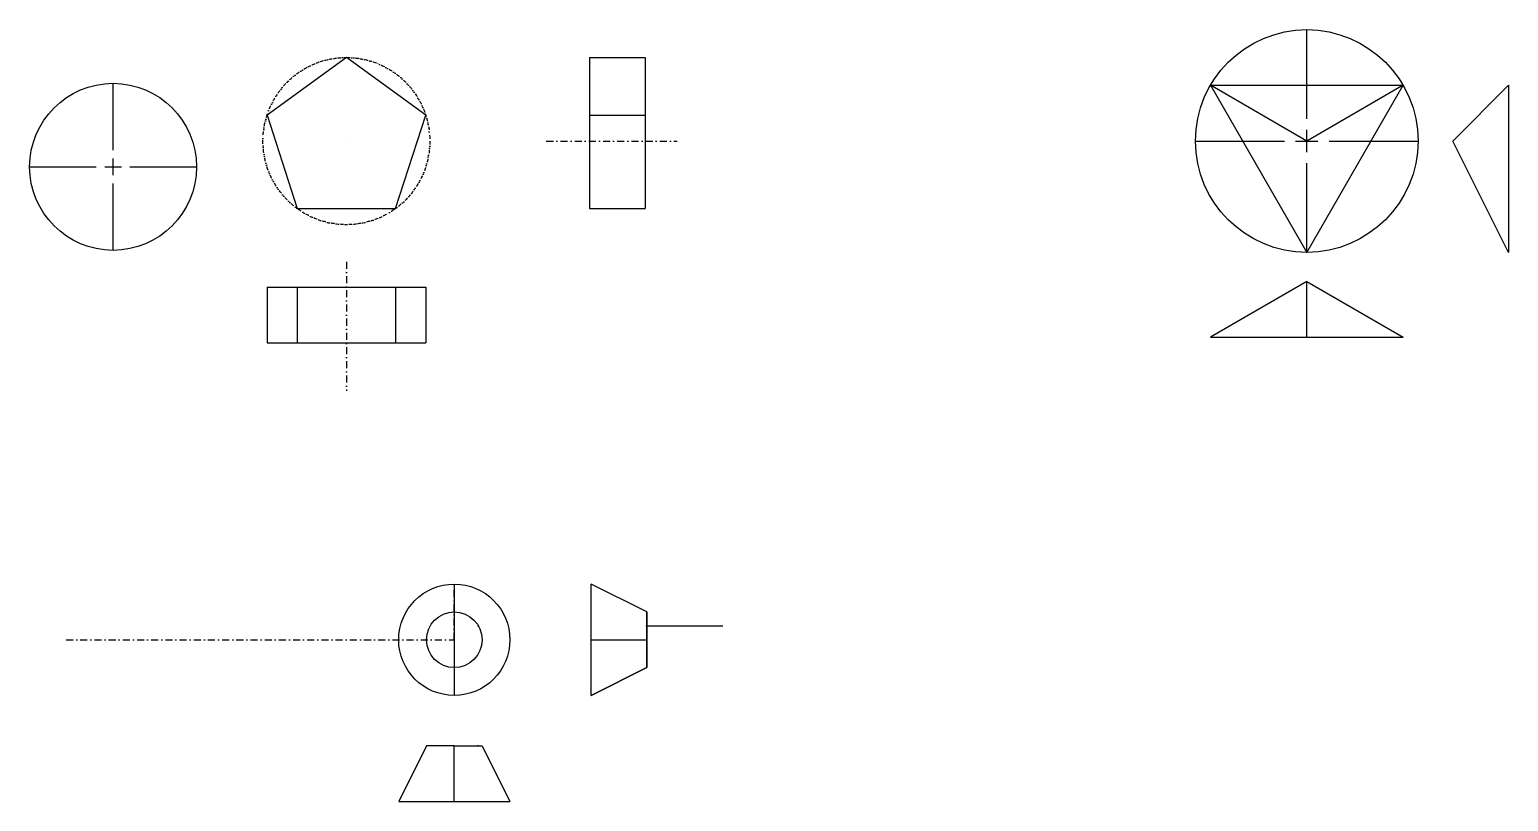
# Model space of a CAD drawing. Header units: millimetres. Extents: x 1088 to 3746, y -750 to 637.
import ezdxf

# ---------------------------------------------------------------- set-up
doc = ezdxf.new("R2010")
doc.units = ezdxf.units.MM
doc.header["$PDMODE"] = 34
for name, pattern in [('CENTER2', [1.125, 0.75, -0.125, 0.125, -0.125]), ('DASHDOT', [25.4, 12.7, -6.35, 0, -6.35]), ('DIVIDE2', [15.875, 6.35, -3.175, 0, -3.175, 0, -3.175])]:
    doc.linetypes.add(name, pattern=pattern)

# ---------------------------------------------------------------- blocks, each defined once
blk = doc.blocks.new('*U2')
at = {"color": 0, "linetype": 'CENTER2', "transparency": 16777216}
for p, q in [((0, 30), (0, 150.12)), ((-150.12, 0), (-30, 0)), ((30, 0), (150.12, 0)), ((0, -150.12), (0, -30))]:
    blk.add_line(p, q, dxfattribs=at)
at = {"color": 0, "linetype": 'Continuous', "transparency": 16777216}
for p, q in [((-15, 0), (15, 0)), ((0, -15), (0, 15))]:
    blk.add_line(p, q, dxfattribs=at)
blk = doc.blocks.new('*U3')
at = {"color": 0, "linetype": 'CENTER2', "transparency": 16777216}
for p, q in [((0, 40), (0, 200.12)), ((-200.12, 0), (-40, 0)), ((40, 0), (200.12, 0)), ((0, -200.12), (0, -40))]:
    blk.add_line(p, q, dxfattribs=at)
at = {"color": 0, "linetype": 'Continuous', "transparency": 16777216}
for p, q in [((-20, 0), (20, 0)), ((0, -20), (0, 20))]:
    blk.add_line(p, q, dxfattribs=at)

msp = doc.modelspace()

# ---------------------------------------------------------------- linework, layer by layer
for p, q in [((2094, 586.6), (2194, 586.6)), ((2094, 586.6), (2094, 315.2)), ((2094, 586.6), (2194, 586.6)), ((2194, 586.6), (2194, 315.2)), ((3210.3, 536.6, 100), (3383.5, 236.6, 100)), ((3383.5, 436.6, 100), (3210.3, 536.6, 100)), ((3210.3, 536.6, 100), (3556.7, 536.6, 100)), ((3383.5, 236.6, 100), (3556.7, 536.6, 100)), ((3556.7, 536.6, 100), (3383.5, 436.6, 100)), ((3646, 436.6, 100), (3746, 536.6, 100)), ((3746, 536.6, 100), (3746, 236.6, 100)), ((2094, 482.9), (2194, 482.9)), ((1657.1, 436.6), (1657.1, 436.6)), ((3746, 236.6, 100), (3646, 436.6, 100)), ((2094, 315.2), (2194, 315.2)), ((1514.4, 173.9), (1514.4, 73.9)), ((1514.4, 173.9), (1799.7, 173.9)), ((1514.4, 173.9), (1514.4, 73.9)), ((1568.9, 173.9), (1568.9, 73.9)), ((1745.2, 173.9), (1745.2, 73.9)), ((1799.7, 173.9), (1799.7, 73.9)), ((3383.5, 184.2, 100), (3210.3, 84.2, 100)), ((3383.5, 84.2, 100), (3383.5, 184.2, 100)), ((3383.5, 184.2, 100), (3556.7, 84.2, 100)), ((3210.3, 84.2, 100), (3556.7, 84.2, 100)), ((1514.4, 73.9), (1799.7, 73.9)), ((1851.1, -359.3, 100), (1851.1, -559.3, 100)), ((2196.9, -409.3, 100), (2096.9, -359.3, 100)), ((2096.9, -459.3, 100), (2096.9, -359.3, 100)), ((2196.9, -459.3, 100), (2196.9, -409.3, 100)), ((2196.9, -409.3, 100), (2196.9, -509.3, 100)), ((2196.9, -509.3, 100), (2196.9, -409.3, 100)), ((2196.9, -409.3, 100), (2196.9, -434.3, 100)), ((2196.9, -434.3, 100), (2334, -434.3, 100)), ((1851.1, -459.3, 100), (1851.1, -559.3, 100)), ((2096.9, -559.3, 100), (2096.9, -459.3, 100)), ((2096.9, -459.3, 100), (2196.9, -459.3, 100)), ((2196.9, -509.3, 100), (2096.9, -559.3, 100)), ((2096.9, -559.3, 100), (2196.9, -509.3, 100)), ((1801.1, -649.6, 100), (1751.1, -749.6, 100)), ((1851.1, -649.6, 100), (1801.1, -649.6, 100)), ((1851.1, -749.6, 100), (1851.1, -649.6, 100)), ((1851.1, -649.6, 100), (1901.1, -649.6, 100)), ((1901.1, -649.6, 100), (1951.1, -749.6, 100)), ((1751.1, -749.6, 100), (1951.1, -749.6, 100))]:
    msp.add_line(p, q)
at = {"linetype": 'DASHDOT'}
for p, q in [((2016.5, 436.6), (2251.9, 436.6)), ((1657.1, 219.5), (1657.1, -12.2)), ((1851.1, -459.3, 100), (1851.1, -359.3, 100)), ((1153.2, -459.3, 100), (1851.1, -459.3, 100)), ((1153.2, -459.3, 100), (1153.2, -459.3)), ((1153.2, -459.3), (1426.6, -459.3))]:
    msp.add_line(p, q, dxfattribs=at)
msp.add_lwpolyline([(1657.1, 586.6), (1514.4, 482.9), (1568.9, 315.2), (1745.2, 315.2), (1799.7, 482.9)], close=True)
for centre, radius in [((3383.5, 436.6, 100), 200), ((1237.7, 390.2), 150), ((1851.1, -459.3, 100), 100), ((1851.1, -459.3, 100), 50)]:
    msp.add_circle(centre, radius)
at = {"linetype": 'DIVIDE2'}
msp.add_circle((1657.1, 436.6), 150, dxfattribs=at)
for p in [(1894.4, -434.3, 100), (2196.9, -434.3, 100), (1894.4, -649.6, 100)]:
    msp.add_point(p)

# ---------------------------------------------------------------- block references
at = {"linetype": 'CENTER2'}
for name, p in [('*U3', (3383.5, 436.6, 100)), ('*U2', (1237.7, 390.2))]:
    msp.add_blockref(name, p, dxfattribs=at)

doc.saveas('drawing.dxf')
